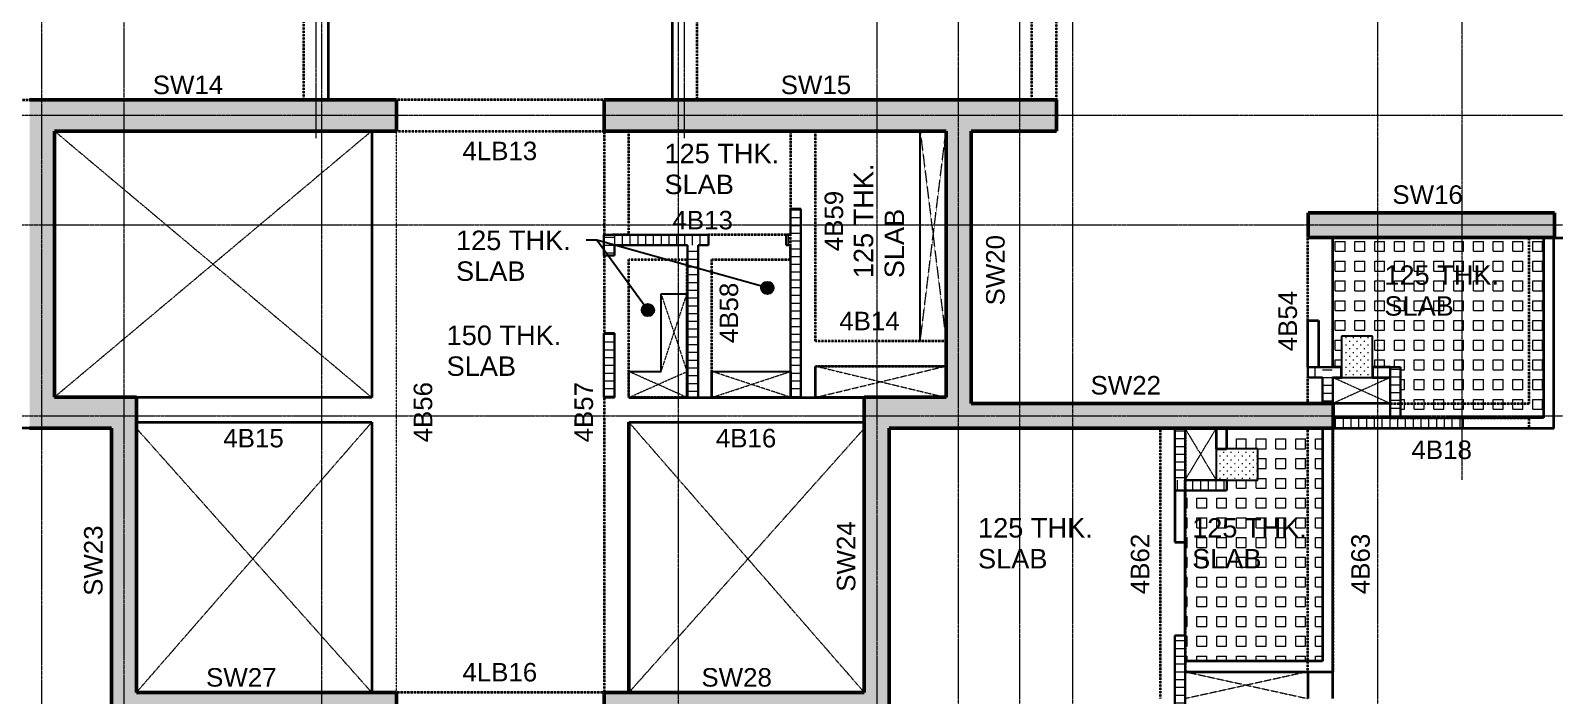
# Model space of a CAD drawing. Header units: millimetres. Extents: x 464749 to 583467, y -95146 to 240958.
# Drawn here: x 482526 to 497225, y 223932 to 230350 of the extents above; entities that cross this region are included whole.
import ezdxf

# ---------------------------------------------------------------- set-up
doc = ezdxf.new("R2010")
doc.units = ezdxf.units.MM
for name, pattern in [('_Beam Hidden', [3.571875, 2.38125, -1.190625]), ('_Grid Line', [45.24375, 38.1, -2.38125, 2.38125, -2.38125]), ('_Hidden 1_8_', [4.7625, 3.175, -1.5875]), ('_Hidden 3_32_', [3.571875, 2.38125, -1.190625]), ('_Opening', [6.35, 2.38125, -0.79375, 0.79375, -0.79375, 0.79375, -0.79375])]:
    doc.linetypes.add(name, pattern=pattern)
for name, color, linetype, lineweight in [('A-DETL', 90, 'Continuous', 13), ('A-DETL-GENF', 92, 'Continuous', 9), ('A-FLOR', 192, 'Continuous', 35), ('A-FLOR-HDLN', 190, '_Hidden 3_32_', 35), ('A-WALL-IDEN', 211, 'Continuous', 25), ('A-WALL-PATT', 111, 'Continuous', 25), ('G-ANNO-TEXT', 231, 'Continuous', 13), ('I-WALL', 2, 'Continuous', 25), ('S-BEAM', 12, 'Continuous', 35), ('S-BEAM-HDLN', 1, '_Hidden 3_32_', 35), ('S-BEAM-IDEN', 2, 'Continuous', 25), ('S-FNDN', 32, 'Continuous', 25), ('S-GRID', 1, 'Continuous', 13)]:
    doc.layers.add(name, color=color, linetype=linetype, lineweight=lineweight)
doc.styles.add('Arial', font='arial.ttf', dxfattribs={"height": 178.59375})
doc.styles.add('Arial_1', font='arial.ttf', dxfattribs={"height": 187.5})
pattern_1 = [(0, (0, 0), (0, 95.25), [95.25, -95.25]), (90, (0, 0), (-95.25, 6e-15), [95.25, -95.25])]
pattern_2 = [(0, (0, 0), (71.438, 71.438), [8.93, -62.508]), (0, (35.72, 35.72), (71.438, 71.438), [8.93, -62.508])]

msp = doc.modelspace()

# ---------------------------------------------------------------- hatches: boundary and pattern name
at = {"layer": 'A-DETL-GENF', "lineweight": 13}
h = msp.add_hatch(dxfattribs=at)
h.set_pattern_fill('FP_91', color=253, style=0, pattern_type=2)
h.set_pattern_definition(pattern_1)
h.paths.add_polyline_path([(495738.6, 226610.8), (497119.3, 226610.8), (497119.3, 228350.9), (495089.6, 228350.9), (495089.6, 227101.1), (495170, 227101.1), (495170.3, 227401.1), (495470, 227401.1), (495470.3, 227101.1), (495738.6, 227101.1)], flags=0)
at = {"layer": 'A-DETL-GENF', "lineweight": 18}
h = msp.add_hatch(dxfattribs=at)
h.set_pattern_fill('FP_92', style=0, pattern_type=2)
h.set_pattern_definition(pattern_2)
h.paths.add_polyline_path([(495170.3, 227001.1), (495470.3, 227001.1), (495470.3, 227401.1), (495170.3, 227401.1)], flags=0)
at = {"layer": 'A-DETL-GENF', "lineweight": 13}
h = msp.add_hatch(dxfattribs=at)
h.set_pattern_fill('FP_91', color=253, style=0, pattern_type=2)
h.set_pattern_definition(pattern_1)
h.paths.add_polyline_path([(493662.1, 224262.5), (494986.6, 224262.5), (494986.6, 226511.1), (494062.4, 226511.1), (494062.4, 226311.8), (494362.4, 226311.8), (494362.4, 226011.8), (494062.4, 226011.8), (494062.4, 225911.8), (493662.1, 225911.8)], flags=0)
at = {"layer": 'A-DETL-GENF', "lineweight": 18}
h = msp.add_hatch(dxfattribs=at)
h.set_pattern_fill('FP_92', style=0, pattern_type=2)
h.set_pattern_definition(pattern_2)
h.paths.add_polyline_path([(494362.8, 226011.8), (494362.8, 226311.8), (493962.8, 226311.8), (493962.8, 226011.8)], flags=0)
at = {"layer": 'A-WALL-PATT'}
for points in [[(486057.1, 229380.1), (486057.1, 229680.1), (482517.1, 229680.1), (482517.1, 229380.1), (482757.1, 229380.1)], [(491357.5, 229380.1), (491597.5, 229380.1), (491597.5, 229680.1), (488057.5, 229680.1), (488057.5, 229380.1), (490882.5, 229380.1)], [(492422.5, 229380.1), (492422.5, 229680.1), (491597.5, 229680.1), (491597.5, 229380.1)], [(482757.1, 226811.5), (482757.1, 229380.1), (482517.1, 229380.1), (482517.1, 226811.5)], [(491597.5, 226811.5), (491597.5, 229380.1), (491357.5, 229380.1), (491357.5, 226811.5)], [(494849.9, 228351.4), (497224.6, 228351.4), (497224.6, 228591.4), (494849.9, 228591.4)], [(483547.1, 226511.5), (483547.1, 226811.5), (482517.1, 226811.5), (482517.1, 226511.5)], [(491597.5, 226511.5), (491597.5, 226811.5), (490567.6, 226811.5), (490567.6, 226511.5), (490882.5, 226511.5)], [(495089.9, 226511.5), (495089.9, 226751.5), (491597.5, 226751.5), (491597.5, 226511.5), (493081.1, 226511.5)], [(483307.1, 223962.7), (483547.1, 223962.7), (483547.1, 226511.5), (483307.1, 226511.5)], [(490807.6, 223962.7), (490807.6, 226511.5), (490567.6, 226511.5), (490567.6, 223962.7)], [(483307.1, 223662.7), (486057.1, 223662.7), (486057.1, 223962.7), (483307.1, 223962.7)], [(490807.6, 223662.7), (490807.6, 223962.7), (488057.5, 223962.7), (488057.5, 223662.7)]]:
    msp.add_hatch(color=9, dxfattribs=at).paths.add_polyline_path(points, flags=0)
at = {"layer": 'A-WALL-PATT', "lineweight": 13}
h = msp.add_hatch(dxfattribs=at)
h.set_pattern_fill('FP_67', color=254, angle=90, style=0, pattern_type=2)
h.set_pattern_definition([(180, (489957.32, 227719.58), (-9e-15, -75), [])])
h.paths.add_polyline_path([(489957.3, 226809.5), (489957.3, 228629.6), (489857.3, 228629.6), (489857.3, 226809.5)], flags=0)
h = msp.add_hatch(dxfattribs=at)
h.set_pattern_fill('FP_70', color=254, angle=90, style=0, pattern_type=2)
h.set_pattern_definition([(0, (488057.155, 228279.87), (0, 75), [])])
h.paths.add_polyline_path([(488157.2, 228179.9), (488157.2, 228379.8), (488057.2, 228379.8), (488057.2, 228179.9)], flags=0)
h = msp.add_hatch(dxfattribs=at)
h.set_pattern_fill('FP_69', color=254, angle=90, style=0, pattern_type=2)
h.set_pattern_definition([(90, (488611.07, 228279.795), (-75, 5e-15), [])])
h.paths.add_polyline_path([(488864.3, 228279.8), (489065, 228279.8), (489065, 228379.8), (488157.2, 228379.8), (488157.2, 228279.8), (488683.9, 228279.8)], flags=0)
h = msp.add_hatch(dxfattribs=at)
h.set_pattern_fill('FP_71', color=254, angle=90, style=0, pattern_type=2)
h.set_pattern_definition([(180, (488964.33, 227544.67), (-9e-15, -75), [])])
h.paths.add_polyline_path([(488964.3, 226809.5), (488964.3, 228279.8), (488864.3, 228279.8), (488864.3, 226809.5)], flags=0)
h = msp.add_hatch(dxfattribs=at)
h.set_pattern_fill('FP_68', color=254, angle=90, style=0, pattern_type=2)
h.set_pattern_definition([(90, (489836.15, 228279.795), (-75, 5e-15), [])])
h.paths.add_polyline_path([(489857.3, 228279.8), (489857.3, 228379.8), (489815, 228379.8), (489815, 228279.8)], flags=0)
h = msp.add_hatch(dxfattribs=at)
h.set_pattern_fill('FP_66', color=254, angle=90, style=0, pattern_type=2)
h.set_pattern_definition([(0, (488057.145, 227119.82), (0, 75), [])])
h.paths.add_polyline_path([(488157.1, 226809.7), (488157.1, 227429.9), (488057.1, 227429.9), (488057.1, 226809.7)], flags=0)
h = msp.add_hatch(dxfattribs=at)
h.set_pattern_fill('FP_89', color=254, angle=90, style=0, pattern_type=2)
h.set_pattern_definition([(90, (494916.916, 227001.114), (-75, 5e-13), [])])
h.paths.add_polyline_path([(494986.9, 227001.1), (494986.9, 227101.1), (494846.9, 227101.1), (494846.9, 227001.1)], flags=0)
h = msp.add_hatch(dxfattribs=at)
h.set_pattern_fill('FP_51', color=254, angle=90, style=0, pattern_type=2)
h.set_pattern_definition([(180, (495086.916, 226926.1), (-5e-13, -75), [])])
h.paths.add_polyline_path([(495086.9, 226751.1), (495086.9, 227007.6), (495080.4, 227007.6), (495080.4, 227099.7), (495086.9, 227099.7), (495086.9, 227101.1), (494986.9, 227101.1), (494986.9, 226751.1)], flags=0)
h = msp.add_hatch(dxfattribs=at)
h.set_pattern_fill('FP_50', color=254, angle=90, style=0, pattern_type=2)
h.set_pattern_definition([(180, (495738.96, 226856.325), (-9e-15, -75), [])])
h.paths.add_polyline_path([(495639, 226611.5), (495739, 226611.5), (495738.6, 227101.1), (495639, 227101.1), (495639, 227010.9)], flags=0)
h = msp.add_hatch(dxfattribs=at)
h.set_pattern_fill('FP_48', color=254, angle=90, style=0, pattern_type=2)
h.set_pattern_definition([(0, (493562.43, 226261.44), (0, 75), [])])
h.paths.add_polyline_path([(493662.4, 226011.8), (493662.4, 226511.1), (493562.4, 226511.1), (493562.4, 226011.8)], flags=0)
h = msp.add_hatch(dxfattribs=at)
h.set_pattern_fill('FP_49', color=254, angle=90, style=0, pattern_type=2)
h.set_pattern_definition([(90, (495713.43, 226511.536), (-75, 5e-15), [])])
h.paths.add_polyline_path([(496339.9, 226511.5), (496339.9, 226611.5), (495086.9, 226611.5), (495086.9, 226511.5), (495738.6, 226511.5)], flags=0)
h = msp.add_hatch(dxfattribs=at)
h.set_pattern_fill('FP_47', color=254, angle=90, style=0, pattern_type=2)
h.set_pattern_definition([(90, (493812.36, 225911.794), (-75, 5e-15), [])])
h.paths.add_polyline_path([(493562, 225911.8), (494062.8, 225911.9), (494062.4, 226011.8), (493562, 226011.8)], flags=0)
h = msp.add_hatch(dxfattribs=at)
h.set_pattern_fill('FP_46', color=254, angle=90, style=0, pattern_type=2)
h.set_pattern_definition([(180, (493662.43, 224087.08), (-5e-13, -75), [])])
h.paths.add_polyline_path([(493662.4, 223662.1), (493662.1, 224512.1), (493562.4, 224512.1), (493562.4, 223662.1), (493662.1, 223662.1)], flags=0)
at = {"layer": 'G-ANNO-TEXT', "lineweight": 25}
h = msp.add_hatch(color=250, dxfattribs=at)
edge = h.paths.add_edge_path(flags=0)
edge.add_arc((489632.7, 227866.1), 59.5, 0, 360)
h = msp.add_hatch(color=250, dxfattribs=at)
edge = h.paths.add_edge_path(flags=0)
edge.add_arc((488480.8, 227652.7), 59.5, 0, 360)

# ---------------------------------------------------------------- linework, layer by layer
at = {"layer": 'A-DETL', "linetype": '_Opening'}
for p, q in [((482757.1, 229380.1), (485817.1, 226809.3)), ((485817.1, 229380.1), (482757.1, 226811.5)), ((491107.1, 227351.4), (491355.2, 229378.8)), ((491107.1, 229378.8), (491357.1, 227351.4)), ((488607.5, 227059), (488857.5, 227809)), ((488607.5, 227809), (488857.5, 227059)), ((490097.4, 227111.4), (491352.9, 226810)), ((490097.4, 226809.2), (491352.9, 227111.4)), ((488297.5, 226808.9), (488857.5, 227059)), ((488857.5, 226808.9), (488297.5, 227059)), ((489857.4, 226810), (489097.7, 227060)), ((489101, 226810), (489857.4, 227060)), ((495639, 227001.1), (495086.9, 226751.1)), ((495639, 226751.1), (495086.9, 227001.1)), ((485817.1, 226569.3), (483547.1, 223962.1)), ((483547.1, 226511.5), (485817.1, 223962.1)), ((488297.5, 226569.3), (490567.6, 223962.1)), ((490567.6, 226511.5), (488297.5, 223962.1)), ((493662.1, 226011.8), (493962.8, 226510.8)), ((493962.8, 226011.8), (493662.4, 226511.1)), ((494846.9, 224162.5), (493662.4, 223902.1)), ((493662.4, 224162.5), (494846.9, 223902.2))]:
    msp.add_line(p, q, dxfattribs=at)
at = {"layer": 'A-DETL', "linetype": '_Beam Hidden'}
msp.add_line((486057.1, 223962.7), (486057.1, 229380.1), dxfattribs=at)
at = {"layer": 'A-DETL', "lineweight": 25}
for p, q in [((491107.1, 229378.8), (491355.2, 229378.8)), ((491107.1, 227351.4), (491107.1, 229378.8)), ((491355.2, 229378.8), (491355.2, 227060)), ((488607.5, 227809), (488857.5, 227809)), ((488607.5, 227059), (488607.5, 227809)), ((495170.3, 227401.1), (495170.3, 227001.1)), ((495470.3, 227401.1), (495170.3, 227401.1)), ((495470.3, 227001.1), (495470.3, 227401.1)), ((490097.4, 227111.4), (491352.9, 227111.4)), ((491352.9, 227111.4), (491352.9, 226810)), ((488297.5, 226808.9), (488297.5, 227059)), ((488297.5, 227059), (488607.5, 227059)), ((489097.7, 227060), (489857.4, 227060)), ((495170.3, 227001.1), (495470.3, 227001.1)), ((493962.8, 226311.8), (493962.8, 226011.8)), ((494362.8, 226311.8), (493962.8, 226311.8)), ((494362.8, 226011.8), (494362.8, 226311.8)), ((493962.8, 226011.8), (494362.8, 226011.8))]:
    msp.add_line(p, q, dxfattribs=at)
at = {"layer": 'A-DETL', "lineweight": 35}
for p, q in [((497219.6, 226510.4), (497219.6, 228350.9)), ((494846.9, 227101.1), (494846.9, 227551.1)), ((494846.9, 227551.1), (494946.9, 227551.1)), ((494946.9, 227551.1), (494946.9, 227101.1)), ((488297.5, 226809.6), (491356.9, 226809.6)), ((488297.5, 226569.5), (490567.6, 226569.5)), ((495086.9, 224162.5), (495086.9, 226511.5)), ((493562, 225911.8), (493562, 225411.8)), ((493562, 225411.8), (493662.4, 225411.8))]:
    msp.add_line(p, q, dxfattribs=at)
at = {"layer": 'A-DETL', "linetype": '_Hidden 1_8_', "lineweight": 35}
for p, q in [((488857.5, 227809), (488857.5, 226808.9)), ((490097.4, 226810), (490097.4, 227111.4)), ((489097.7, 226810), (489097.7, 227060)), ((489857.4, 227060), (489857.4, 226810)), ((488297.5, 226808.9), (488857.5, 226808.9)), ((489857.4, 226810), (489097.7, 226810)), ((491352.9, 226810), (490097.4, 226810))]:
    msp.add_line(p, q, dxfattribs=at)
at = {"layer": 'A-DETL', "lineweight": 50}
msp.add_line((488297.5, 223962.7), (488297.5, 226569.5), dxfattribs=at)
at = {"layer": 'A-FLOR'}
for p, q in [((485399.7, 229680.1), (485399.7, 233265.7)), ((488714.9, 233265.7), (488714.9, 229680.1)), ((491356.9, 226811.5), (491356.9, 229380.1)), ((492419.9, 229379.6), (491597.5, 229379.6)), ((495086.9, 227101.1), (495086.9, 228351.4)), ((497119.6, 228351.4), (497119.6, 226611.5)), ((497224.6, 228350.9), (498024.8, 228350.9)), ((495170, 227101.1), (495086.9, 227101.1)), ((495170.3, 227001.1), (495170.3, 227101.1)), ((495639, 227101.1), (495470.3, 227101.1)), ((495470.3, 227101.1), (495470.3, 227001.1)), ((495086.9, 227001.1), (495170.3, 227001.1)), ((495470.3, 227001.1), (495639, 227001.1)), ((483307.1, 226511.1), (480552.2, 226511.1)), ((493562.4, 226511.1), (490807.6, 226511.1)), ((493962.8, 226511.5), (493962.8, 226311.8)), ((494062.8, 226311.8), (494062.8, 226510.9)), ((494986.9, 226511.5), (494986.9, 224262.5)), ((497119.3, 226611.5), (496339.9, 226611.5)), ((496339.9, 226511.5), (497219.6, 226511.5)), ((493962.8, 226311.8), (494062.4, 226311.8)), ((493662.4, 224512.1), (493662.4, 225911.8)), ((494986.6, 224262.5), (493662.4, 224262.5)), ((493662.4, 224162.5), (495086.9, 224162.5))]:
    msp.add_line(p, q, dxfattribs=at)
at = {"layer": 'A-FLOR-HDLN'}
for p, q in [((481694.7, 229679.6), (485399.7, 229679.6)), ((488714.9, 229680.1), (488714.9, 229679.6)), ((488714.9, 229679.6), (492419.9, 229679.6)), ((492419.9, 229679.6), (492419.9, 229379.6)), ((494849.9, 228590.9), (497224.6, 228590.9)), ((497224.6, 228351.3), (497224.6, 228350.9)), ((491356.9, 226809.6), (491356.9, 226811.5)), ((491597.5, 226751.5), (491597.5, 226751.1)), ((491597.5, 226751.1), (494986.9, 226751.1)), ((493662.2, 226511.5), (493662.2, 224262.8)), ((495639, 226611.5), (495639, 226610.8)), ((495738.9, 226611.5), (495639, 226611.5)), ((495639, 226610.8), (496979.6, 226610.8)), ((493662.4, 225911.8), (493662.4, 226011.7)), ((493662.2, 224262.5), (493662.2, 224162.5)), ((493662.2, 224162.5), (493662.4, 224162.5))]:
    msp.add_line(p, q, dxfattribs=at)
at = {"layer": 'G-ANNO-TEXT', "color": 250, "lineweight": 25}
for p, q in [((487891.7, 228325.7), (487886.5, 228325.7)), ((487987.8, 228325.7), (487891.7, 228325.7)), ((487987.8, 228325.7), (487891.7, 228325.7)), ((489632.7, 227866.1), (487987.8, 228325.7)), ((488480.8, 227652.7), (487987.8, 228325.7))]:
    msp.add_line(p, q, dxfattribs=at)
for centre in [(489632.7, 227866.1), (488480.8, 227652.7)]:
    msp.add_circle(centre, 59.5, dxfattribs=at)
at = {"layer": 'I-WALL', "color": 50, "lineweight": 30}
for p, q in [((489857.3, 228629.6), (489857.3, 228379.8)), ((489957.3, 228629.6), (489857.3, 228629.6)), ((489957.3, 226809.5), (489957.3, 228629.6)), ((489065, 228379.8), (488057.2, 228379.8)), ((488057.2, 228379.8), (488057.2, 228179.9)), ((488157.2, 228279.8), (488864.3, 228279.8)), ((488157.2, 228179.9), (488157.2, 228279.8)), ((488864.3, 228279.8), (488864.3, 226809.5)), ((488964.3, 228279.8), (489065, 228279.8)), ((488964.3, 226809.5), (488964.3, 228279.8)), ((489065, 228279.8), (489065, 228379.8)), ((489857.3, 228379.8), (489815, 228379.8)), ((489815, 228379.8), (489815, 228279.8)), ((489815, 228279.8), (489857.3, 228279.8)), ((489857.3, 228279.8), (489857.3, 226809.5)), ((488057.2, 228179.9), (488157.2, 228179.9)), ((488157.1, 227429.9), (488057.1, 227429.9)), ((488057.1, 227429.9), (488057.1, 226809.7)), ((488157.1, 226809.7), (488157.1, 227429.9)), ((495086.9, 227101.1), (494846.9, 227101.1)), ((494846.9, 227101.1), (494846.9, 227001.1)), ((495086.9, 227099.7), (495086.9, 227101.1)), ((495738.6, 227101.1), (495639, 227101.1)), ((495639, 227101.1), (495639, 226611.5)), ((495739, 226611.5), (495739, 227101)), ((494846.9, 227001.1), (494986.9, 227001.1)), ((494986.9, 227001.1), (494986.9, 226751.1)), ((495086.9, 226751.1), (495086.9, 227007.6)), ((488057.1, 226809.7), (488157.1, 226809.7)), ((488864.3, 226809.5), (488964.3, 226809.5)), ((489857.3, 226809.5), (489957.3, 226809.5)), ((494986.9, 226751.1), (495086.9, 226751.1)), ((493562.4, 226511.1), (493562.4, 226011.8)), ((493662.4, 226511.1), (493562.4, 226511.1)), ((493662.4, 226011.8), (493662.4, 226511.1)), ((495639, 226611.5), (495086.9, 226611.5)), ((495086.9, 226611.5), (495086.9, 226511.5)), ((495086.9, 226511.5), (496339.9, 226511.5)), ((496339.9, 226611.5), (495739, 226611.5)), ((496339.9, 226511.5), (496339.9, 226610.8)), ((493562.4, 226011.8), (493562, 226011.8)), ((493562, 226011.8), (493562, 225911.8)), ((494062.4, 226011.8), (493662.4, 226011.8)), ((494062.8, 225911.9), (494062.8, 226011.8)), ((493562, 225911.8), (494062.4, 225911.8)), ((493662.1, 224512.1), (493562.4, 224512.1)), ((493562.4, 224512.1), (493562.4, 223662.1)), ((493662.4, 223662.1), (493662.4, 224512.1))]:
    msp.add_line(p, q, dxfattribs=at)
at = {"layer": 'S-BEAM', "linetype": '_Beam Hidden'}
for p, q in [((486899.7, 229680.1), (486057.1, 229680.1)), ((487214.9, 229680.1), (486899.7, 229680.1)), ((488057.5, 229680.1), (487214.9, 229680.1)), ((486057.1, 229380.1), (488057.5, 229380.1)), ((488057.5, 229380.1), (488057.5, 228379.8)), ((488057.5, 228179.9), (488057.5, 227429.9)), ((491357.1, 227351.4), (491357.1, 227111.4)), ((488057.5, 226809.7), (488057.5, 223962.7)), ((488857.5, 226809.5), (488297.5, 226809.5)), ((489857.3, 226809.5), (489097.5, 226809.5)), ((490567.6, 226809.5), (490097.4, 226809.5)), ((488057.5, 223962.1), (486057.1, 223962.1))]:
    msp.add_line(p, q, dxfattribs=at)
at = {"layer": 'S-BEAM'}
for p, q in [((485817.1, 229380.1), (485817.1, 226809.5)), ((485817.1, 226809.5), (483547.1, 226809.5)), ((495639, 226751.1), (495089.9, 226751.1)), ((483547.1, 226569.5), (485817.1, 226569.5)), ((485817.1, 226569.5), (485817.1, 223962.7)), ((495086.9, 226511.1), (496979.6, 226511.1)), ((497219.6, 226510.4), (496979.6, 226510.4)), ((497219.6, 226510.4), (497219.6, 226511.5)), ((494846.9, 224162.5), (494846.9, 223902.7)), ((495086.9, 223902.7), (495086.9, 224162.5))]:
    msp.add_line(p, q, dxfattribs=at)
at = {"layer": 'S-BEAM-HDLN'}
for p, q in [((492179.9, 234516.1), (492179.9, 229680.1)), ((492419.9, 234516.1), (492419.9, 229680.1)), ((485159.7, 233265.6), (485159.7, 229680.1)), ((488954.9, 229680.1), (488954.9, 233265.6)), ((494846.9, 228350.9), (495086.9, 228350.9)), ((494846.9, 227101.2), (494846.9, 228350.9)), ((496979.6, 226751.1), (496979.6, 228350.9)), ((494846.9, 226751.5), (494846.9, 227001.1)), ((495639, 226751.1), (495738.6, 226751.1)), ((495738.6, 226751.1), (496979.6, 226751.1)), ((493422.4, 226511.1), (493422.4, 223902.7)), ((494846.9, 224262.5), (494846.9, 226511.1)), ((495086.9, 226511.1), (495086.9, 226511.5)), ((495086.9, 226511), (495086.9, 224162.5)), ((496979.6, 226511.1), (496979.6, 226610.8)), ((494846.9, 224162.5), (494846.9, 224262.5))]:
    msp.add_line(p, q, dxfattribs=at)
at = {"layer": 'S-BEAM-HDLN', "linetype": '_Beam Hidden'}
for p, q in [((488297.5, 228379.6), (488297.5, 229380.1)), ((489857.4, 229379.3), (490097.4, 229379.3)), ((489857.4, 229379.3), (489857.4, 228629.6)), ((490097.4, 227351.4), (490097.4, 229379.3)), ((488297.5, 228379.6), (488133.4, 228379.7)), ((489857.4, 228379.6), (489065, 228379.6)), ((489857.4, 228139.6), (489857.4, 228379.6)), ((488297.5, 228139.6), (488857.5, 228139.6)), ((488297.5, 226809.5), (488297.5, 228139.6)), ((488857.5, 228139.6), (488857.5, 226809.5)), ((489097.5, 228139.6), (489857.4, 228139.6)), ((489097.5, 226809.5), (489097.5, 228139.6)), ((491357.1, 227351.4), (490097.4, 227351.4)), ((490097.4, 226809.5), (490097.4, 227111.4)), ((490097.4, 227111.4), (491357.1, 227111.4))]:
    msp.add_line(p, q, dxfattribs=at)
at = {"layer": 'S-FNDN', "lineweight": 50}
for p, q in [((486057.1, 229680.1), (482517.1, 229680.1)), ((486057.1, 229380.1), (486057.1, 229680.1)), ((491597.5, 229680.1), (488057.5, 229680.1)), ((488057.5, 229680.1), (488057.5, 229380.1)), ((492422.5, 229680.1), (491597.5, 229680.1)), ((492422.5, 229380.1), (492422.5, 229680.1)), ((482757.1, 226811.5), (482757.1, 229380.1)), ((482757.1, 229380.1), (486057.1, 229380.1)), ((488057.5, 229380.1), (491357.5, 229380.1)), ((491357.5, 229380.1), (491357.5, 226811.5)), ((491597.5, 226751.5), (491597.5, 229380.1)), ((491597.5, 229380.1), (492422.5, 229380.1)), ((497224.6, 228591.4), (494849.9, 228591.4)), ((494849.9, 228591.4), (494849.9, 228351.4)), ((497224.6, 228351.4), (497224.6, 228591.4)), ((494849.9, 228351.4), (497224.6, 228351.4)), ((483547.1, 226811.5), (482757.1, 226811.5)), ((483547.1, 226511.5), (483547.1, 226811.5)), ((491357.5, 226811.5), (490567.6, 226811.5)), ((490567.6, 226811.5), (490567.6, 226511.5)), ((495089.9, 226751.5), (491597.5, 226751.5)), ((495089.9, 226511.5), (495089.9, 226751.5)), ((482517.1, 226511.5), (483307.1, 226511.5)), ((483307.1, 226511.5), (483307.1, 223662.7)), ((483547.1, 223962.7), (483547.1, 226511.5)), ((490567.6, 226511.5), (490567.6, 223962.7)), ((490807.6, 223662.7), (490807.6, 226511.5)), ((490807.6, 226511.5), (491597.5, 226511.5)), ((491597.5, 226511.5), (495089.9, 226511.5)), ((486057.1, 223962.7), (483547.1, 223962.7)), ((486057.1, 223662.7), (486057.1, 223962.7)), ((490567.6, 223962.7), (488057.5, 223962.7)), ((488057.5, 223962.7), (488057.5, 223662.7))]:
    msp.add_line(p, q, dxfattribs=at)
at = {"layer": 'S-GRID', "linetype": '_Grid Line', "lineweight": 18}
for p, q in [((485280.2, 229311.8), (485280.2, 240244)), ((488834, 229311.8), (488834, 240244)), ((490687.2, 240244), (490687.2, 215078.7)), ((491477.1, 215078.7), (491477.1, 240244)), ((495521.9, 215078.7), (495521.9, 240244)), ((496334.2, 226014.1), (496334.2, 240244)), ((482637.1, 213997.8), (482637.1, 239291.5)), ((483427, 239291.5), (483427, 213997.8)), ((485337.2, 213997.8), (485337.2, 239291.5)), ((488777, 215078.7), (488777, 239291.5)), ((492067.5, 215078.7), (492067.5, 239291.5)), ((492579.3, 215078.7), (492579.3, 239291.5)), ((466406.8, 229532.6), (507392.8, 229532.6)), ((466406.8, 228474.1), (507392.8, 228474.1)), ((466406.8, 226632.6), (507392.8, 226632.6))]:
    msp.add_line(p, q, dxfattribs=at)

# ---------------------------------------------------------------- texts
at = {"layer": 'A-WALL-IDEN', "lineweight": 13, "char_height": 178.59, "width": 841.772, "attachment_point": 1, "style": 'Arial'}
for s, insert in [('SW14', (483705.3, 229914.5)), ('SW15', (489761.8, 229914.5)), ('SW16', (495661.2, 228855.8)), ('SW22', (492750, 227016)), ('SW27', (484219.7, 224197.1)), ('SW28', (488997.2, 224197.1))]:
    msp.add_mtext(s, dxfattribs=dict(at, insert=insert))
at = {"layer": 'A-WALL-IDEN', "lineweight": 13, "char_height": 178.59, "width": 841.772, "attachment_point": 1, "rotation": 90, "style": 'Arial'}
for s, insert in [('SW20', (491742.7, 227697.1)), ('SW23', (483042.6, 224894.3)), ('SW24', (490303.1, 224933.9))]:
    msp.add_mtext(s, dxfattribs=dict(at, insert=insert))
at = {"layer": 'G-ANNO-TEXT', "color": 7, "lineweight": 25, "char_height": 187.5, "attachment_point": 1, "style": 'Arial_1'}
for s, insert, width in [('125 THK.', (488640.6, 229256.6), 1340.822), ('SLAB', (488640.6, 228958.9), 805.696), ('125 THK.', (486630.2, 228419.4), 1340.822), ('SLAB', (486630.2, 228121.8), 805.696), ('125 THK.', (495583.7, 228083.4), 1340.822), ('SLAB', (495583.7, 227785.7), 805.696), ('150 THK.', (486539.2, 227502.5), 1340.822), ('SLAB', (486539.2, 227204.8), 805.696), ('125 THK.', (491664.7, 225644.4), 1340.822), ('125 THK.', (493729.4, 225644.4), 1340.822), ('SLAB', (491664.7, 225346.7), 805.696), ('SLAB', (493729.4, 225346.7), 805.696)]:
    msp.add_mtext(s, dxfattribs=dict(at, insert=insert, width=width))
at = {"layer": 'G-ANNO-TEXT', "color": 7, "lineweight": 25, "char_height": 187.5, "attachment_point": 1, "rotation": 90, "style": 'Arial_1'}
for s, insert, width in [('125 THK.', (490466.2, 227959.9), 1340.822), ('SLAB', (490763.8, 227959.9), 805.696)]:
    msp.add_mtext(s, dxfattribs=dict(at, insert=insert, width=width))
at = {"layer": 'S-BEAM-IDEN', "lineweight": 13, "char_height": 178.59, "attachment_point": 1, "style": 'Arial'}
for s, insert, width in [('4LB13', (486691.8, 229277.1), 877.848), ('4B13', (488717.9, 228609.7), 709.493), ('4B14', (490326.6, 227636.1), 709.493), ('4B16', (489136.4, 226505.9), 709.493), ('4B15', (484385.9, 226505.9), 709.493), ('4B18', (495845.7, 226393.2), 709.493), ('4LB16', (486691.8, 224246.8), 877.848)]:
    msp.add_mtext(s, dxfattribs=dict(at, insert=insert, width=width))
at = {"layer": 'S-BEAM-IDEN', "lineweight": 13, "char_height": 178.59, "width": 709.493, "attachment_point": 1, "rotation": 90, "style": 'Arial'}
for s, insert in [('4B59', (490185, 228220.4)), ('4B58', (489172.6, 227333.4)), ('4B54', (494562.2, 227255.1)), ('4B56', (486221.8, 226375.2)), ('4B57', (487772.8, 226375.2)), ('4B62', (493137.8, 224910.7)), ('4B63', (495264.2, 224910.9))]:
    msp.add_mtext(s, dxfattribs=dict(at, insert=insert))

doc.saveas('drawing.dxf')
